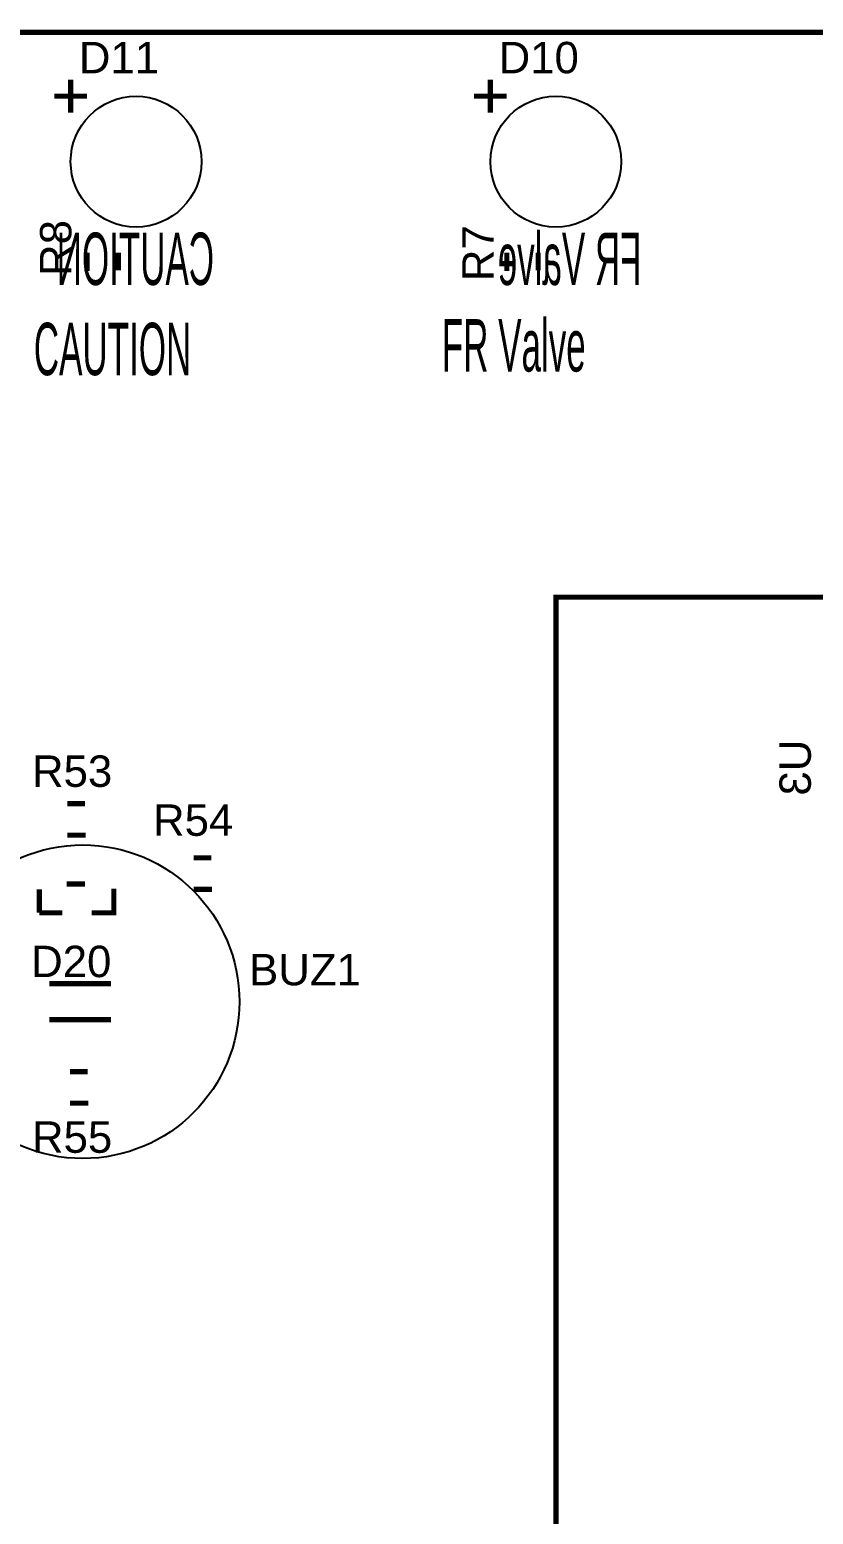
# Model space of a CAD drawing. Header units: centimetres. Extents: x -11 to 419, y -6 to 110.
# Drawn here: x 28.2 to 58.6, y 52 to 109.6 of the extents above; entities that cross this region are included whole.
import ezdxf

# ---------------------------------------------------------------- set-up
doc = ezdxf.new("R2010")
doc.units = ezdxf.units.CM
doc.header["$MEASUREMENT"] = 0

msp = doc.modelspace()

# ---------------------------------------------------------------- linework, layer by layer
at = {"const_width": 0.203}
for points in [[(-10.461, -5.498), (189.539, -5.498), (189.539, 109.502), (-10.461, 109.502), (-10.461, -5.498)], [(29.777, 107.658), (29.777, 106.388)], [(46.077, 107.658), (46.077, 106.388)], [(29.142, 107.023), (30.412, 107.023)], [(45.442, 107.023), (46.712, 107.023)], [(30.412, 100.946), (30.412, 100.235)], [(31.632, 100.946), (31.632, 100.261)], [(46.712, 100.946), (46.712, 100.235)], [(47.932, 100.946), (47.932, 100.261)], [(48.627, 43.583), (132.627, 43.583), (132.627, 87.583), (48.627, 87.583), (48.627, 43.583), (58.627, 43.583), (58.627, 45.583), (48.627, 45.583), (48.627, 43.583), (96.627, 43.583), (96.627, 45.583), (48.627, 45.583), (48.627, 43.583)], [(29.65, 79.567), (30.336, 79.567)], [(29.65, 78.348), (30.362, 78.348)], [(34.55, 77.467), (35.236, 77.467)], [(28.56, 75.334), (28.56, 76.248)], [(29.627, 76.451), (30.338, 76.451)], [(31.455, 76.273), (31.455, 75.334), (30.592, 75.334)], [(34.55, 76.248), (35.262, 76.248)], [(28.56, 75.334), (29.449, 75.334)], [(28.947, 72.583), (31.347, 72.583)], [(28.947, 71.183), (31.347, 71.183)], [(29.75, 69.167), (30.436, 69.167)], [(29.75, 67.948), (30.462, 67.948)]]:
    msp.add_lwpolyline(points, dxfattribs=at)
for centre, radius in [((32.317, 104.483), 2.54), ((48.617, 104.483), 2.54), ((32.317, 104.483), 0), ((48.617, 104.483), 0), ((30.247, 71.883), 6.083)]:
    msp.add_circle(centre, radius)

# ---------------------------------------------------------------- texts
for s, height, width, p in [('D11', 1.2192, 1.041667, (30.095, 107.912)), ('D10', 1.2192, 1.041667, (46.395, 107.912)), ('CAUTION', 2.032, 0.5, (28.347, 96.197)), ('FR Valve', 2.032, 0.5, (44.189, 96.339)), ('R53', 1.2192, 1.041667, (28.276, 80.221)), ('R54', 1.2192, 1.041667, (32.976, 78.321)), ('D20', 1.2192, 1.041667, (28.242, 72.837)), ('BUZ1', 1.2192, 1.041667, (36.707, 72.52)), ('R55', 1.2192, 1.041667, (28.276, 66.021))]:
    msp.add_text(s, height=height, dxfattribs=dict(width=width)).set_placement(p)
at = {"width": 1.041667}
for s, p in [('R8', (29.805, 100.046)), ('R7', (46.205, 99.846))]:
    msp.add_text(s, height=1.2192, rotation=90, dxfattribs=at).set_placement(p)
at = {"text_generation_flag": 2, "width": 0.5}
for s, p in [('CAUTION', (35.347, 99.697)), ('FR Valve', (51.947, 99.697))]:
    msp.add_text(s, height=2.032, dxfattribs=at).set_placement(p)
at = {"text_generation_flag": 2, "width": 1.041667}
msp.add_text('U3', height=1.2192, rotation=90, dxfattribs=at).set_placement((58.518, 82.053))

doc.saveas('drawing.dxf')
